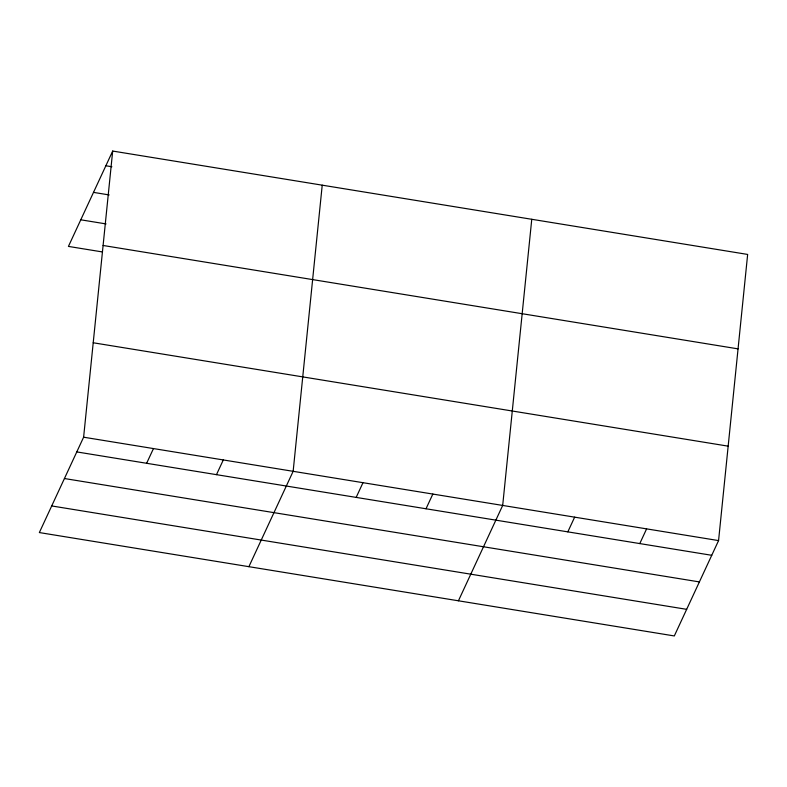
<?xml version="1.0" encoding="UTF-8"?>
<svg xmlns="http://www.w3.org/2000/svg" width="787" height="787" viewBox="0 0 787 787"><rect width="100%" height="100%" fill="white"/><g stroke="black" fill="none" stroke-linecap="round" stroke-linejoin="round"><path stroke-width="1.18" d="M83.619 437.198L112.689 151.055L747.65 254.437L718.57 540.59L674.311 635.945L39.35 532.563L83.619 437.198L718.57 540.59M322.227 185.171L293.148 471.315L248.889 566.679M531.766 219.288L502.686 505.431L458.428 600.796M112.689 151.055L68.43 246.41L102.143 251.899M146.628 463.287L153.465 448.57M216.474 474.659L223.301 459.942M356.167 497.404L362.994 482.687M426.013 508.776L432.84 494.059M567.821 531.864L574.648 517.157M639.782 543.581L646.609 528.874M105.861 165.762L111.882 166.746M93.505 192.382L109.167 194.93M80.776 219.799L106.068 223.921M103.097 245.475L738.058 348.867M93.21 342.768L728.172 446.16M76.782 451.915L711.743 555.297M64.436 478.526L699.387 581.918M51.706 505.943L686.667 609.335"/></g></svg>
